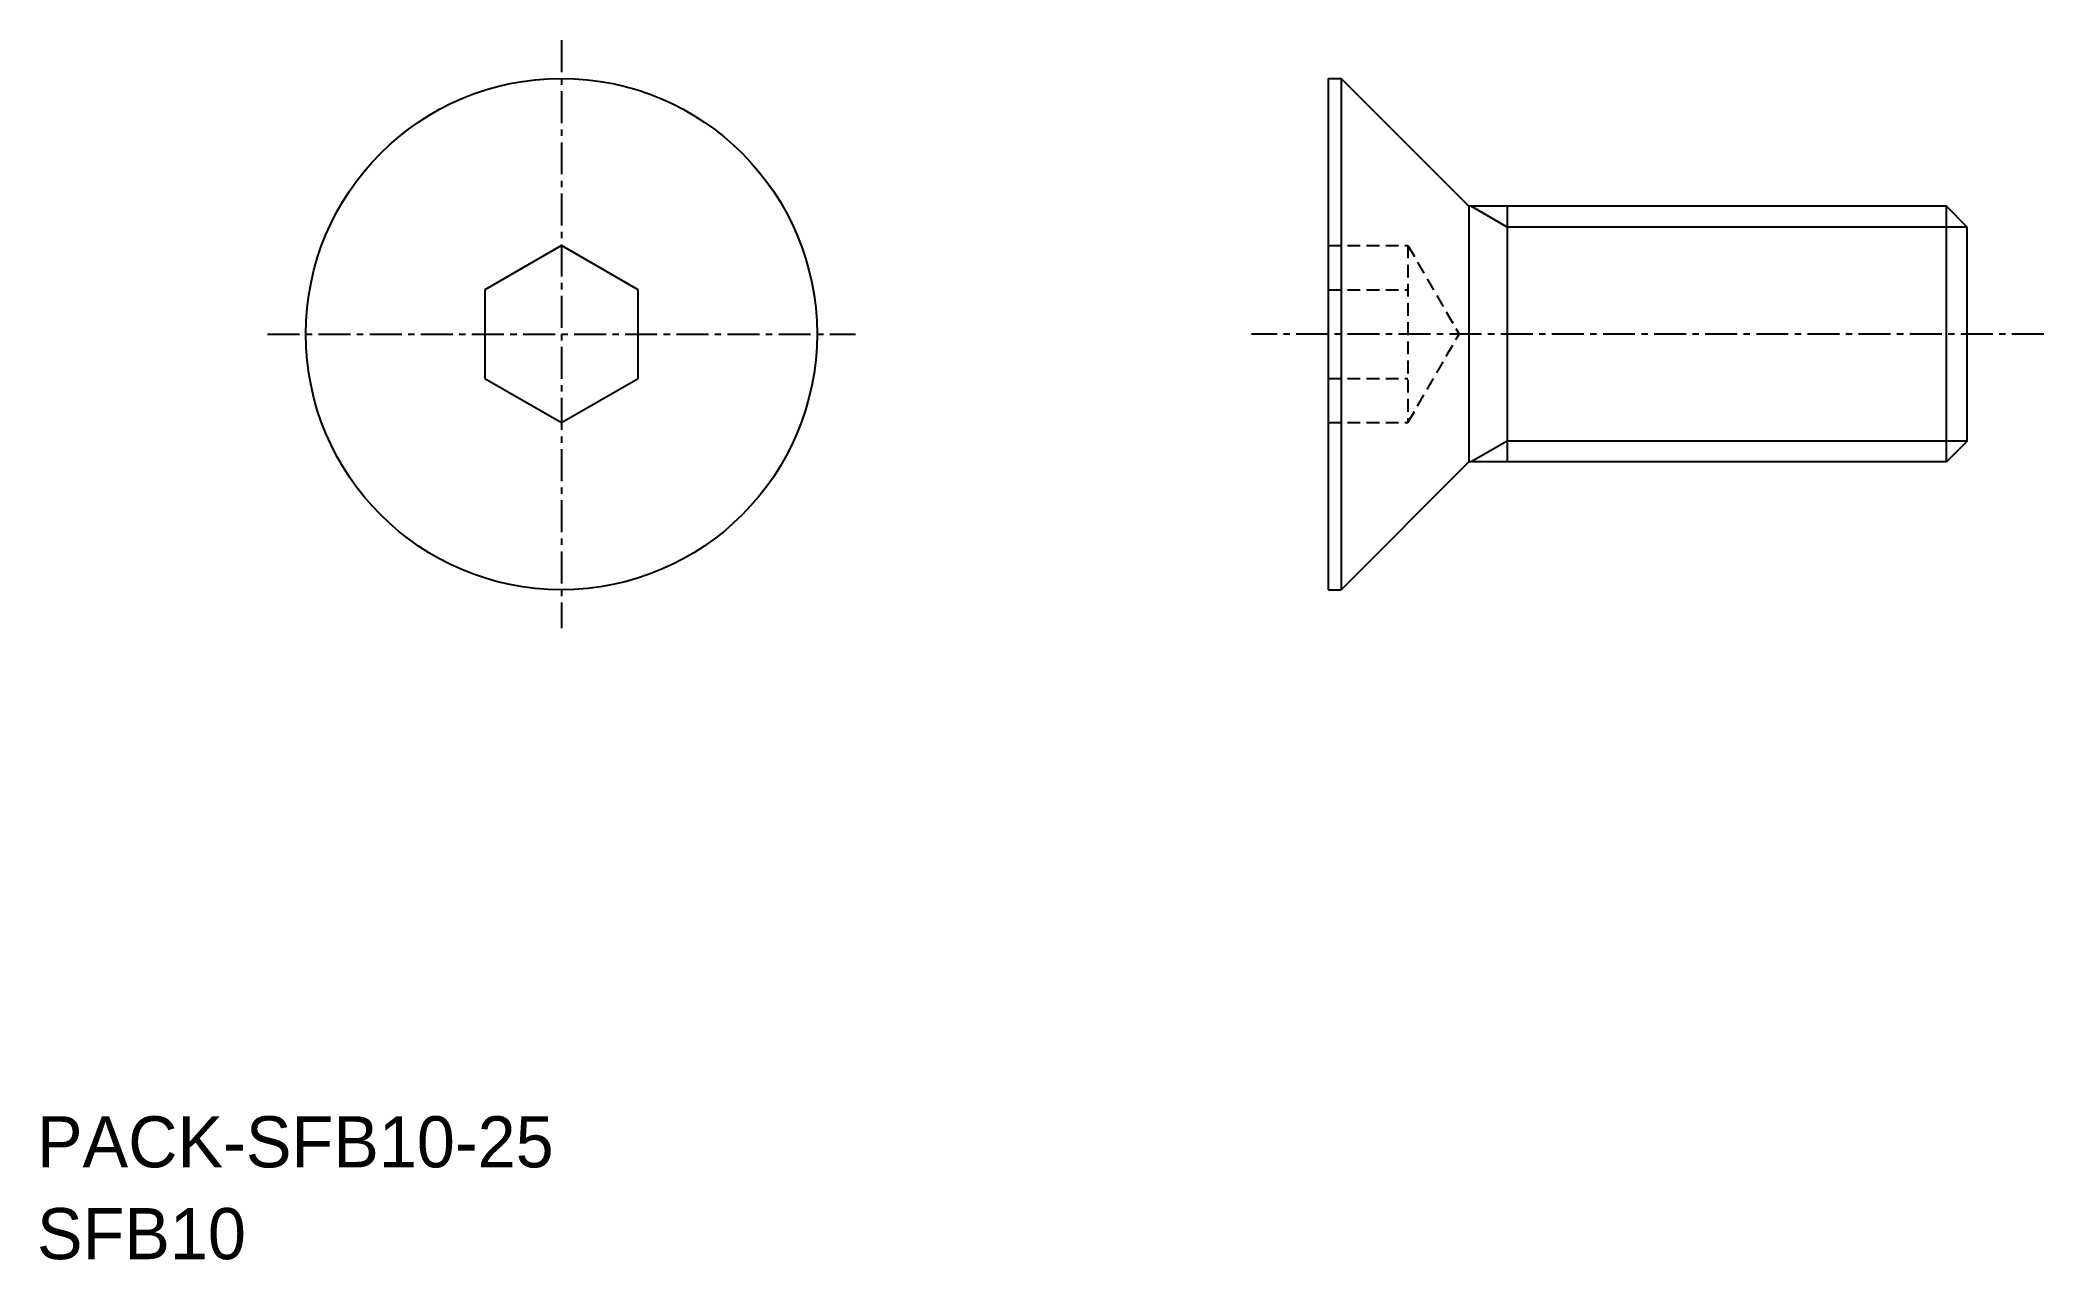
# Model space of a CAD drawing. Extents: x 5.1 to 83.5, y -3 to 44.7.
import ezdxf

# ---------------------------------------------------------------- set-up
doc = ezdxf.new("R2010")
doc.units = 0
doc.linetypes.add('CENTER', pattern=[2, 1.25, -0.25, 0.25, -0.25])
doc.linetypes.add('DASHED', pattern=[0.75, 0.5, -0.25])
doc.layers.get('0').update_dxf_attribs({"linetype": 'CONTINUOUS'})
doc.layers.add('CENTER', color=1, linetype='CENTER')

msp = doc.modelspace()

# ---------------------------------------------------------------- linework, layer by layer
at = {"color": 7, "linetype": 'CONTINUOUS'}
for p, q in [((55.518, 43.169), (55.518, 23.169)), ((55.518, 43.169), (56.018, 43.169)), ((56.018, 43.169), (56.018, 23.169)), ((61.018, 38.169), (56.018, 43.169)), ((61.018, 38.169), (61.018, 28.169)), ((79.706, 38.169), (61.018, 38.169)), ((62.518, 38.169), (62.518, 28.169)), ((79.705, 28.169), (79.705, 38.169)), ((80.518, 37.357), (79.706, 38.169)), ((80.518, 28.981), (80.518, 37.357)), ((25.518, 36.633), (22.518, 34.901)), ((28.518, 34.901), (25.518, 36.633)), ((27.018, 35.767), (27.018, 35.767)), ((27.768, 35.334), (27.768, 35.334)), ((22.518, 34.901), (22.518, 31.437)), ((28.518, 31.437), (28.518, 34.901)), ((22.518, 31.437), (25.518, 29.705)), ((25.518, 29.705), (28.518, 31.437)), ((80.518, 28.981), (79.706, 28.169)), ((61.018, 28.169), (56.018, 23.169)), ((79.706, 28.169), (61.018, 28.169)), ((55.518, 23.169), (56.018, 23.169))]:
    msp.add_line(p, q, dxfattribs=at)
at = {"color": 3, "linetype": 'CONTINUOUS'}
for p, q in [((62.518, 37.357), (61.112, 38.169)), ((80.518, 37.357), (62.518, 37.357)), ((62.518, 28.981), (61.112, 28.169)), ((80.518, 28.981), (62.518, 28.981))]:
    msp.add_line(p, q, dxfattribs=at)
at = {"color": 3, "linetype": 'DASHED'}
for p, q in [((55.518, 36.633), (58.638, 36.633)), ((58.638, 36.633), (58.638, 29.705)), ((58.638, 36.633), (60.638, 33.169)), ((55.518, 34.901), (58.638, 34.901)), ((58.638, 29.705), (60.638, 33.169)), ((55.518, 31.437), (58.638, 31.437)), ((55.518, 29.705), (58.638, 29.705))]:
    msp.add_line(p, q, dxfattribs=at)
at = {"color": 7, "linetype": 'CONTINUOUS'}
msp.add_circle((25.518, 33.169), 10, dxfattribs=at)
at = {"layer": 'CENTER', "color": 1, "linetype": 'CENTER'}
for p, q in [((25.518, 44.669), (25.518, 21.669)), ((14.018, 33.169), (37.018, 33.169)), ((83.518, 33.169), (52.518, 33.169))]:
    msp.add_line(p, q, dxfattribs=at)

# ---------------------------------------------------------------- texts
at = {"color": 7, "linetype": 'CONTINUOUS'}
for s, p in [('PACK-SFB10-25', (5, 0.573)), ('SFB10', (5, -3.018))]:
    msp.add_text(s, height=2, dxfattribs=at).set_placement(p)

doc.saveas('drawing.dxf')
